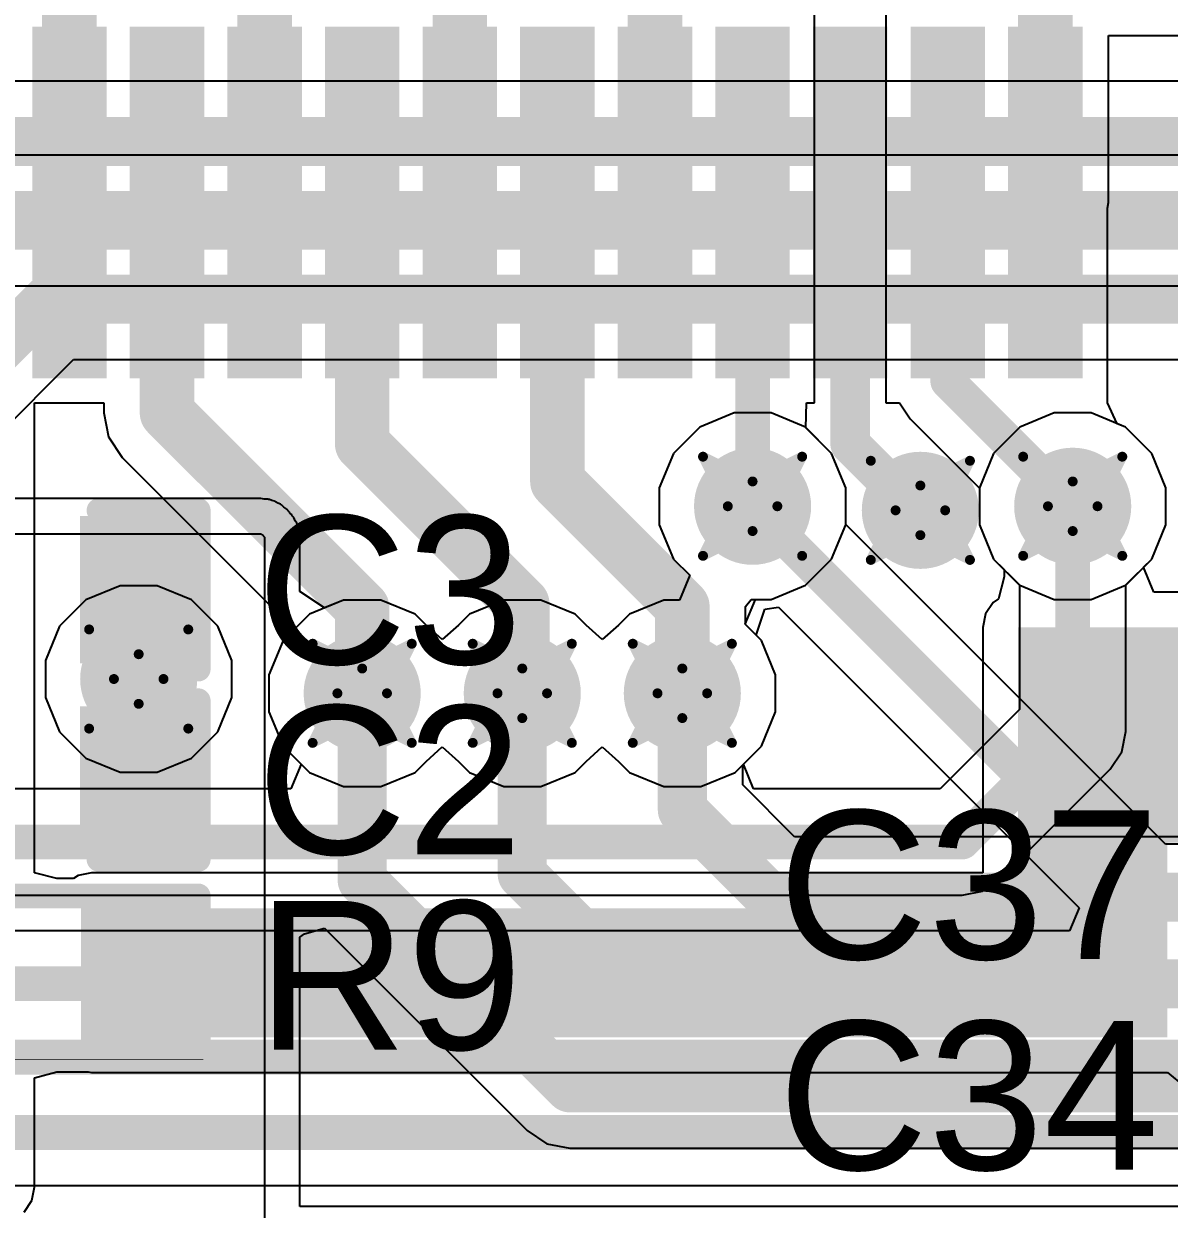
# Model space of a CAD drawing. Header units: inches. Extents: x -3 to 488, y -11 to 93.
# Drawn here: x 75.49 to 81.36, y 8.48 to 14.55 of the extents above; entities that cross this region are included whole.
import ezdxf

# ---------------------------------------------------------------- set-up
doc = ezdxf.new("R2010")
doc.units = ezdxf.units.IN
for name, color, linetype in [('Bottom Layer', 5, 'Continuous'), ('Drill Drawing', 1, 'Continuous'), ('Layer 1', 16, 'Continuous'), ('Layer 2', 76, 'Continuous'), ('Top Layer', 1, 'Continuous'), ('Top Overlay', 2, 'Continuous'), ('Top Paste', 8, 'Continuous'), ('Top Solder', 216, 'Continuous'), ('Via Holes', 16, 'Continuous')]:
    doc.layers.add(name, color=color, linetype=linetype)
doc.styles.add('Arial', font='', dxfattribs={"height": 0.2})
doc.styles.get('Arial').set_extended_font_data('Arial')

msp = doc.modelspace()

# ---------------------------------------------------------------- hatches: boundary and pattern name
at = {"layer": 'Bottom Layer'}
h = msp.add_hatch(color=5, dxfattribs=at)
edge = h.paths.add_edge_path()
edge.add_arc((79.2274, 12.0808), 0.3, 0, 360)
h = msp.add_hatch(color=5, dxfattribs=at)
edge = h.paths.add_edge_path()
edge.add_arc((80.087, 12.0599), 0.3, 0, 360)
h = msp.add_hatch(color=5, dxfattribs=at)
edge = h.paths.add_edge_path()
edge.add_arc((80.8675, 12.0808), 0.3, 0, 360)
h = msp.add_hatch(color=5, dxfattribs=at)
edge = h.paths.add_edge_path()
edge.add_arc((76.0824, 11.1957), 0.3, 0, 360)
h = msp.add_hatch(color=5, dxfattribs=at)
edge = h.paths.add_edge_path()
edge.add_arc((77.2274, 11.1225), 0.3, 0, 360)
h = msp.add_hatch(color=5, dxfattribs=at)
edge = h.paths.add_edge_path()
edge.add_arc((78.0475, 11.1225), 0.3, 0, 360)
h = msp.add_hatch(color=5, dxfattribs=at)
edge = h.paths.add_edge_path()
edge.add_arc((78.8675, 11.1225), 0.3, 0, 360)
at = {"layer": 'Layer 1'}
h = msp.add_hatch(color=16, dxfattribs=at)
edge = h.paths.add_edge_path()
edge.add_arc((79.2274, 12.0808), 0.3, 0, 360)
h = msp.add_hatch(color=16, dxfattribs=at)
edge = h.paths.add_edge_path()
edge.add_arc((80.087, 12.0599), 0.3, 0, 360)
h = msp.add_hatch(color=16, dxfattribs=at)
edge = h.paths.add_edge_path()
edge.add_arc((80.8675, 12.0808), 0.3, 0, 360)
h = msp.add_hatch(color=16, dxfattribs=at)
edge = h.paths.add_edge_path()
edge.add_arc((76.0824, 11.1957), 0.3, 0, 360)
h = msp.add_hatch(color=16, dxfattribs=at)
edge = h.paths.add_edge_path()
edge.add_arc((77.2274, 11.1225), 0.3, 0, 360)
h = msp.add_hatch(color=16, dxfattribs=at)
edge = h.paths.add_edge_path()
edge.add_arc((78.0475, 11.1225), 0.3, 0, 360)
h = msp.add_hatch(color=16, dxfattribs=at)
edge = h.paths.add_edge_path()
edge.add_arc((78.8675, 11.1225), 0.3, 0, 360)
at = {"layer": 'Layer 2'}
h = msp.add_hatch(color=76, dxfattribs=at)
edge = h.paths.add_edge_path()
edge.add_arc((79.2274, 12.0808), 0.3, 0, 360)
h = msp.add_hatch(color=76, dxfattribs=at)
edge = h.paths.add_edge_path()
edge.add_arc((80.087, 12.0599), 0.3, 0, 360)
h = msp.add_hatch(color=76, dxfattribs=at)
edge = h.paths.add_edge_path()
edge.add_arc((80.8675, 12.0808), 0.3, 0, 360)
h = msp.add_hatch(color=76, dxfattribs=at)
edge = h.paths.add_edge_path()
edge.add_arc((76.0824, 11.1957), 0.3, 0, 360)
h = msp.add_hatch(color=76, dxfattribs=at)
edge = h.paths.add_edge_path()
edge.add_arc((77.2274, 11.1225), 0.3, 0, 360)
h = msp.add_hatch(color=76, dxfattribs=at)
edge = h.paths.add_edge_path()
edge.add_arc((78.0475, 11.1225), 0.3, 0, 360)
h = msp.add_hatch(color=76, dxfattribs=at)
edge = h.paths.add_edge_path()
edge.add_arc((78.8675, 11.1225), 0.3, 0, 360)
at = {"layer": 'Top Layer'}
for points in [[(75.5875, 14.4878), (75.8675, 14.4878), (75.8675, 12.7878), (75.5875, 12.7878)], [(76.0874, 14.4878), (76.3674, 14.4878), (76.3674, 12.7878), (76.0874, 12.7878)], [(76.5875, 14.4878), (76.8675, 14.4878), (76.8675, 12.7878), (76.5875, 12.7878)], [(77.0874, 14.4878), (77.3674, 14.4878), (77.3674, 12.7878), (77.0874, 12.7878)], [(77.5875, 14.4878), (77.8675, 14.4878), (77.8675, 12.7878), (77.5875, 12.7878)], [(78.0874, 14.4878), (78.3674, 14.4878), (78.3674, 12.7878), (78.0874, 12.7878)], [(78.5875, 14.4878), (78.8675, 14.4878), (78.8675, 12.7878), (78.5875, 12.7878)], [(79.0874, 14.4878), (79.3674, 14.4878), (79.3674, 12.7878), (79.0874, 12.7878)], [(79.5875, 14.4878), (79.8675, 14.4878), (79.8675, 12.7878), (79.5875, 12.7878)], [(80.0874, 14.4878), (80.3674, 14.4878), (80.3674, 12.7878), (80.0874, 12.7878)], [(80.5875, 14.4878), (80.8675, 14.4878), (80.8675, 12.7878), (80.5875, 12.7878)], [(75.8411, 11.3354), (75.8411, 11.9704), (76.2983, 11.9704), (76.2983, 11.3354)], [(80.5875, 10.3575), (82.3166, 10.3575), (82.3166, 11.4602), (80.5875, 11.4602)], [(80.5875, 9.3605), (81.3529, 9.3605), (81.3529, 11.4602), (80.5875, 11.4602)], [(75.8411, 10.3605), (75.8411, 10.9955), (76.2983, 10.9955), (76.2983, 10.3605)], [(75.8411, 9.3605), (81.3529, 9.3605), (81.3529, 10.0209), (75.8411, 10.0209)], [(75.8411, 9.3605), (75.8411, 9.9955), (76.2983, 9.9955), (76.2983, 9.3605)]]:
    msp.add_hatch(color=1, dxfattribs=at).paths.add_polyline_path(points)
h = msp.add_hatch(color=1, dxfattribs=at)
edge = h.paths.add_edge_path()
edge.add_arc((79.2274, 12.0808), 0.3, 0, 360)
h = msp.add_hatch(color=1, dxfattribs=at)
edge = h.paths.add_edge_path()
edge.add_arc((80.087, 12.0599), 0.3, 0, 360)
h = msp.add_hatch(color=1, dxfattribs=at)
edge = h.paths.add_edge_path()
edge.add_arc((80.8675, 12.0808), 0.3, 0, 360)
h = msp.add_hatch(color=1, dxfattribs=at)
edge = h.paths.add_edge_path()
edge.add_arc((76.0824, 11.1957), 0.3, 0, 360)
h = msp.add_hatch(color=1, dxfattribs=at)
edge = h.paths.add_edge_path()
edge.add_arc((77.2274, 11.1225), 0.3, 0, 360)
h = msp.add_hatch(color=1, dxfattribs=at)
edge = h.paths.add_edge_path()
edge.add_arc((78.0475, 11.1225), 0.3, 0, 360)
h = msp.add_hatch(color=1, dxfattribs=at)
edge = h.paths.add_edge_path()
edge.add_arc((78.8675, 11.1225), 0.3, 0, 360)
at = {"layer": 'Top Paste'}
for points in [[(75.5875, 14.4878), (75.8675, 14.4878), (75.8675, 12.7878), (75.5875, 12.7878)], [(76.0874, 14.4878), (76.3674, 14.4878), (76.3674, 12.7878), (76.0874, 12.7878)], [(76.5875, 14.4878), (76.8675, 14.4878), (76.8675, 12.7878), (76.5875, 12.7878)], [(77.0874, 14.4878), (77.3674, 14.4878), (77.3674, 12.7878), (77.0874, 12.7878)], [(77.5875, 14.4878), (77.8675, 14.4878), (77.8675, 12.7878), (77.5875, 12.7878)], [(78.0874, 14.4878), (78.3674, 14.4878), (78.3674, 12.7878), (78.0874, 12.7878)], [(78.5875, 14.4878), (78.8675, 14.4878), (78.8675, 12.7878), (78.5875, 12.7878)], [(79.0874, 14.4878), (79.3674, 14.4878), (79.3674, 12.7878), (79.0874, 12.7878)], [(79.5875, 14.4878), (79.8675, 14.4878), (79.8675, 12.7878), (79.5875, 12.7878)], [(80.0874, 14.4878), (80.3674, 14.4878), (80.3674, 12.7878), (80.0874, 12.7878)], [(80.5875, 14.4878), (80.8675, 14.4878), (80.8675, 12.7878), (80.5875, 12.7878)], [(75.8411, 11.3354), (75.8411, 11.9704), (76.2983, 11.9704), (76.2983, 11.3354)], [(75.8411, 10.3605), (75.8411, 10.9955), (76.2983, 10.9955), (76.2983, 10.3605)], [(75.8411, 9.3605), (75.8411, 9.9955), (76.2983, 9.9955), (76.2983, 9.3605)]]:
    msp.add_hatch(color=8, dxfattribs=at).paths.add_polyline_path(points)
at = {"layer": 'Top Solder'}
for points in [[(75.5367, 14.5386), (75.9183, 14.5386), (75.9183, 12.737), (75.5367, 12.737)], [(76.0366, 14.5386), (76.4182, 14.5386), (76.4182, 12.737), (76.0366, 12.737)], [(76.5367, 14.5386), (76.9183, 14.5386), (76.9183, 12.737), (76.5367, 12.737)], [(77.0366, 14.5386), (77.4182, 14.5386), (77.4182, 12.737), (77.0366, 12.737)], [(77.5367, 14.5386), (77.9183, 14.5386), (77.9183, 12.737), (77.5367, 12.737)], [(78.0366, 14.5386), (78.4182, 14.5386), (78.4182, 12.737), (78.0366, 12.737)], [(78.5367, 14.5386), (78.9183, 14.5386), (78.9183, 12.737), (78.5367, 12.737)], [(79.0366, 14.5386), (79.4182, 14.5386), (79.4182, 12.737), (79.0366, 12.737)], [(79.5367, 14.5386), (79.9183, 14.5386), (79.9183, 12.737), (79.5367, 12.737)], [(80.0366, 14.5386), (80.4182, 14.5386), (80.4182, 12.737), (80.0366, 12.737)], [(80.5367, 14.5386), (80.9183, 14.5386), (80.9183, 12.737), (80.5367, 12.737)], [(75.7811, 11.2754), (75.7811, 12.0304), (76.3583, 12.0304), (76.3583, 11.2754)], [(75.7811, 10.3005), (75.7811, 11.0555), (76.3583, 11.0555), (76.3583, 10.3005)], [(75.7861, 9.3055), (75.7861, 10.0505), (76.3533, 10.0505), (76.3533, 9.3055)]]:
    msp.add_hatch(color=216, dxfattribs=at).paths.add_polyline_path(points)
at = {"layer": 'Via Holes'}
h = msp.add_hatch(color=7, dxfattribs=at)
edge = h.paths.add_edge_path()
edge.add_arc((79.2274, 12.0808), 0.15, 0, 360)
h = msp.add_hatch(color=7, dxfattribs=at)
edge = h.paths.add_edge_path()
edge.add_arc((80.087, 12.0599), 0.15, 0, 360)
h = msp.add_hatch(color=7, dxfattribs=at)
edge = h.paths.add_edge_path()
edge.add_arc((80.8675, 12.0808), 0.15, 0, 360)
h = msp.add_hatch(color=7, dxfattribs=at)
edge = h.paths.add_edge_path()
edge.add_arc((76.0824, 11.1957), 0.15, 0, 360)
h = msp.add_hatch(color=7, dxfattribs=at)
edge = h.paths.add_edge_path()
edge.add_arc((77.2274, 11.1225), 0.15, 0, 360)
h = msp.add_hatch(color=7, dxfattribs=at)
edge = h.paths.add_edge_path()
edge.add_arc((78.0475, 11.1225), 0.15, 0, 360)
h = msp.add_hatch(color=7, dxfattribs=at)
edge = h.paths.add_edge_path()
edge.add_arc((78.8675, 11.1225), 0.15, 0, 360)

# ---------------------------------------------------------------- linework, layer by layer
at = {"layer": 'Bottom Layer'}
for p, q in [((79.1324, 12.5586), (78.9567, 12.4859)), ((79.3224, 12.5586), (79.1324, 12.5586)), ((79.4981, 12.4859), (79.3224, 12.5586)), ((80.7725, 12.5586), (80.5969, 12.4859)), ((80.9626, 12.5586), (80.7725, 12.5586)), ((81.1382, 12.4859), (80.9626, 12.5586)), ((78.9567, 12.4859), (78.8223, 12.3515)), ((79.6325, 12.3515), (79.4981, 12.4859)), ((80.5969, 12.4859), (80.4625, 12.3515)), ((81.2726, 12.3515), (81.1382, 12.4859)), ((78.8223, 12.3515), (78.7496, 12.1759)), ((79.7052, 12.1759), (79.6325, 12.3515)), ((80.4625, 12.3515), (80.3897, 12.1759)), ((81.3453, 12.1759), (81.2726, 12.3515)), ((78.7496, 12.1759), (78.7496, 11.9858)), ((79.7052, 11.9858), (79.7052, 12.1759)), ((80.3897, 12.1759), (80.3897, 11.9858)), ((81.3453, 11.9858), (81.3453, 12.1759)), ((78.7496, 11.9858), (78.8223, 11.8102)), ((79.6325, 11.8102), (79.7052, 11.9858)), ((80.3897, 11.9858), (80.4625, 11.8102)), ((81.2726, 11.8102), (81.3453, 11.9858)), ((78.8223, 11.8102), (78.9052, 11.7273)), ((79.4981, 11.6758), (79.6325, 11.8102)), ((80.4625, 11.8102), (80.5956, 11.677)), ((81.1395, 11.677), (81.2726, 11.8102)), ((78.9052, 11.7273), (78.8526, 11.6003)), ((79.3224, 11.603), (79.4981, 11.6758)), ((80.5956, 11.677), (80.5956, 11.039)), ((81.1395, 10.9263), (81.1395, 11.677)), ((79.1897, 11.476), (79.2423, 11.603)), ((79.2423, 11.603), (79.3224, 11.603)), ((77.1324, 11.6003), (76.9567, 11.5276)), ((77.3224, 11.6003), (77.1324, 11.6003)), ((77.4981, 11.5276), (77.3224, 11.6003)), ((77.9524, 11.6003), (77.7768, 11.5276)), ((78.1425, 11.6003), (77.9524, 11.6003)), ((78.3181, 11.5276), (78.1425, 11.6003)), ((78.7725, 11.6003), (78.5969, 11.5276)), ((78.8526, 11.6003), (78.7725, 11.6003)), ((76.9567, 11.5276), (76.8223, 11.3932)), ((77.5545, 11.4712), (77.4981, 11.5276)), ((77.7768, 11.5276), (77.7204, 11.4712)), ((78.3745, 11.4712), (78.3181, 11.5276)), ((78.5969, 11.5276), (78.5405, 11.4712)), ((77.6374, 11.3976), (77.5545, 11.4712)), ((77.7204, 11.4712), (77.6374, 11.3976)), ((78.4575, 11.3976), (78.3745, 11.4712)), ((78.5405, 11.4712), (78.4575, 11.3976)), ((79.2726, 11.3932), (79.1897, 11.476)), ((76.8223, 11.3932), (76.7496, 11.2176)), ((79.3453, 11.2176), (79.2726, 11.3932)), ((76.7496, 11.2176), (76.7496, 11.0275)), ((79.3453, 11.0275), (79.3453, 11.2176)), ((76.7496, 11.0275), (76.8223, 10.8519)), ((79.2726, 10.8519), (79.3453, 11.0275)), ((80.5956, 11.039), (80.1891, 10.6324)), ((81.1188, 10.8223), (81.1395, 10.9263)), ((76.8223, 10.8519), (76.9148, 10.7594)), ((79.1802, 10.7594), (79.2726, 10.8519)), ((81.0598, 10.734), (81.1188, 10.8223)), ((76.9148, 10.7594), (76.8622, 10.6324)), ((79.2328, 10.6324), (79.1802, 10.7594)), ((80.494, 10.1682), (81.0598, 10.734)), ((76.8622, 10.6324), (73.9661, 10.6324)), ((80.1891, 10.6324), (79.2328, 10.6324)), ((80.4058, 10.1093), (80.494, 10.1682)), ((72.793, 10.0886), (80.3017, 10.0886)), ((80.3017, 10.0886), (80.4058, 10.1093))]:
    msp.add_line(p, q, dxfattribs=at)
at = {"layer": 'Bottom Layer', "const_width": 0.1778}
for points in [[(80.8675, 10.9263), (80.8675, 12.0808)], [(80.3017, 10.3605), (80.8675, 10.9263)], [(72.3892, 10.3605), (80.3017, 10.3605)]]:
    msp.add_lwpolyline(points, dxfattribs=at)
at = {"layer": 'Bottom Layer', "const_width": 0.0889}
for points in [[(80.8231, 12.0808, 1), (80.912, 12.0808, 1)], [(80.8231, 10.9263, 1), (80.912, 10.9263, 1)], [(80.8231, 10.9263, 1), (80.912, 10.9263, 1)], [(80.2573, 10.3605, 1), (80.3462, 10.3605, 1)], [(80.2573, 10.3605, 1), (80.3462, 10.3605, 1)]]:
    msp.add_lwpolyline(points, format="xyb", close=True, dxfattribs=at)
at = {"layer": 'Drill Drawing', "const_width": 0.0508}
for points in [[(78.9734, 12.3348), (79.2274, 12.2078)], [(78.9734, 12.3348), (79.1004, 12.0808)], [(79.2274, 12.2078), (79.4814, 12.3348)], [(79.3544, 12.0808), (79.4814, 12.3348)], [(79.833, 12.3139), (80.087, 12.1869)], [(79.833, 12.3139), (79.96, 12.0599)], [(80.087, 12.1869), (80.341, 12.3139)], [(80.214, 12.0599), (80.341, 12.3139)], [(80.6135, 12.3348), (80.8675, 12.2078)], [(80.6135, 12.3348), (80.7405, 12.0808)], [(80.8675, 12.2078), (81.1215, 12.3348)], [(80.9945, 12.0808), (81.1215, 12.3348)], [(78.9734, 11.8268), (79.1004, 12.0808)], [(79.3544, 12.0808), (79.4814, 11.8268)], [(80.6135, 11.8268), (80.7405, 12.0808)], [(80.9945, 12.0808), (81.1215, 11.8268)], [(79.833, 11.8059), (79.96, 12.0599)], [(80.214, 12.0599), (80.341, 11.8059)], [(78.9734, 11.8268), (79.2274, 11.9538)], [(79.2274, 11.9538), (79.4814, 11.8268)], [(80.6135, 11.8268), (80.8675, 11.9538)], [(80.8675, 11.9538), (81.1215, 11.8268)], [(79.833, 11.8059), (80.087, 11.9329)], [(80.087, 11.9329), (80.341, 11.8059)], [(75.8284, 11.4497), (76.0824, 11.3227)], [(75.8284, 11.4497), (75.9554, 11.1957)], [(76.0824, 11.3227), (76.3364, 11.4497)], [(76.2094, 11.1957), (76.3364, 11.4497)], [(76.9734, 11.3765), (77.2274, 11.2495)], [(76.9734, 11.3765), (77.1004, 11.1225)], [(77.2274, 11.2495), (77.4814, 11.3765)], [(77.3544, 11.1225), (77.4814, 11.3765)], [(77.7935, 11.3765), (78.0475, 11.2495)], [(77.7935, 11.3765), (77.9205, 11.1225)], [(78.0475, 11.2495), (78.3015, 11.3765)], [(78.1745, 11.1225), (78.3015, 11.3765)], [(78.6135, 11.3765), (78.8675, 11.2495)], [(78.6135, 11.3765), (78.7405, 11.1225)], [(78.8675, 11.2495), (79.1215, 11.3765)], [(78.9945, 11.1225), (79.1215, 11.3765)], [(75.8284, 10.9417), (75.9554, 11.1957)], [(76.2094, 11.1957), (76.3364, 10.9417)], [(76.9734, 10.8685), (77.1004, 11.1225)], [(77.3544, 11.1225), (77.4814, 10.8685)], [(77.7935, 10.8685), (77.9205, 11.1225)], [(78.1745, 11.1225), (78.3015, 10.8685)], [(78.6135, 10.8685), (78.7405, 11.1225)], [(78.9945, 11.1225), (79.1215, 10.8685)], [(75.8284, 10.9417), (76.0824, 11.0687)], [(76.0824, 11.0687), (76.3364, 10.9417)], [(76.9734, 10.8685), (77.2274, 10.9955)], [(77.2274, 10.9955), (77.4814, 10.8685)], [(77.7935, 10.8685), (78.0475, 10.9955)], [(78.0475, 10.9955), (78.3015, 10.8685)], [(78.6135, 10.8685), (78.8675, 10.9955)], [(78.8675, 10.9955), (79.1215, 10.8685)]]:
    msp.add_lwpolyline(points, dxfattribs=at)
at = {"layer": 'Drill Drawing', "const_width": 0.0254}
for points in [[(78.9607, 12.3348, 1), (78.9861, 12.3348, 1)], [(78.9607, 12.3348, 1), (78.9861, 12.3348, 1)], [(79.4687, 12.3348, 1), (79.4941, 12.3348, 1)], [(79.4687, 12.3348, 1), (79.4941, 12.3348, 1)], [(79.8203, 12.3139, 1), (79.8457, 12.3139, 1)], [(79.8203, 12.3139, 1), (79.8457, 12.3139, 1)], [(80.3283, 12.3139, 1), (80.3537, 12.3139, 1)], [(80.3283, 12.3139, 1), (80.3537, 12.3139, 1)], [(80.6008, 12.3348, 1), (80.6262, 12.3348, 1)], [(80.6008, 12.3348, 1), (80.6262, 12.3348, 1)], [(81.1088, 12.3348, 1), (81.1342, 12.3348, 1)], [(81.1088, 12.3348, 1), (81.1342, 12.3348, 1)], [(79.2147, 12.2078, 1), (79.2401, 12.2078, 1)], [(79.2147, 12.2078, 1), (79.2401, 12.2078, 1)], [(80.0743, 12.1869, 1), (80.0997, 12.1869, 1)], [(80.0743, 12.1869, 1), (80.0997, 12.1869, 1)], [(80.8548, 12.2078, 1), (80.8802, 12.2078, 1)], [(80.8548, 12.2078, 1), (80.8802, 12.2078, 1)], [(79.0877, 12.0808, 1), (79.1131, 12.0808, 1)], [(79.0877, 12.0808, 1), (79.1131, 12.0808, 1)], [(79.3417, 12.0808, 1), (79.3671, 12.0808, 1)], [(79.3417, 12.0808, 1), (79.3671, 12.0808, 1)], [(80.7278, 12.0808, 1), (80.7532, 12.0808, 1)], [(80.7278, 12.0808, 1), (80.7532, 12.0808, 1)], [(80.9818, 12.0808, 1), (81.0072, 12.0808, 1)], [(80.9818, 12.0808, 1), (81.0072, 12.0808, 1)], [(79.9473, 12.0599, 1), (79.9727, 12.0599, 1)], [(79.9473, 12.0599, 1), (79.9727, 12.0599, 1)], [(80.2013, 12.0599, 1), (80.2267, 12.0599, 1)], [(80.2013, 12.0599, 1), (80.2267, 12.0599, 1)], [(79.2147, 11.9538, 1), (79.2401, 11.9538, 1)], [(79.2147, 11.9538, 1), (79.2401, 11.9538, 1)], [(80.8548, 11.9538, 1), (80.8802, 11.9538, 1)], [(80.8548, 11.9538, 1), (80.8802, 11.9538, 1)], [(80.0743, 11.9329, 1), (80.0997, 11.9329, 1)], [(80.0743, 11.9329, 1), (80.0997, 11.9329, 1)], [(78.9607, 11.8268, 1), (78.9861, 11.8268, 1)], [(78.9607, 11.8268, 1), (78.9861, 11.8268, 1)], [(79.4687, 11.8268, 1), (79.4941, 11.8268, 1)], [(79.4687, 11.8268, 1), (79.4941, 11.8268, 1)], [(80.6008, 11.8268, 1), (80.6262, 11.8268, 1)], [(80.6008, 11.8268, 1), (80.6262, 11.8268, 1)], [(81.1088, 11.8268, 1), (81.1342, 11.8268, 1)], [(81.1088, 11.8268, 1), (81.1342, 11.8268, 1)], [(79.8203, 11.8059, 1), (79.8457, 11.8059, 1)], [(79.8203, 11.8059, 1), (79.8457, 11.8059, 1)], [(80.3283, 11.8059, 1), (80.3537, 11.8059, 1)], [(80.3283, 11.8059, 1), (80.3537, 11.8059, 1)], [(75.8157, 11.4497, 1), (75.8411, 11.4497, 1)], [(75.8157, 11.4497, 1), (75.8411, 11.4497, 1)], [(76.3237, 11.4497, 1), (76.3491, 11.4497, 1)], [(76.3237, 11.4497, 1), (76.3491, 11.4497, 1)], [(76.9607, 11.3765, 1), (76.9861, 11.3765, 1)], [(76.9607, 11.3765, 1), (76.9861, 11.3765, 1)], [(77.4687, 11.3765, 1), (77.4941, 11.3765, 1)], [(77.4687, 11.3765, 1), (77.4941, 11.3765, 1)], [(77.7808, 11.3765, 1), (77.8062, 11.3765, 1)], [(77.7808, 11.3765, 1), (77.8062, 11.3765, 1)], [(78.2888, 11.3765, 1), (78.3142, 11.3765, 1)], [(78.2888, 11.3765, 1), (78.3142, 11.3765, 1)], [(78.6008, 11.3765, 1), (78.6262, 11.3765, 1)], [(78.6008, 11.3765, 1), (78.6262, 11.3765, 1)], [(79.1088, 11.3765, 1), (79.1342, 11.3765, 1)], [(79.1088, 11.3765, 1), (79.1342, 11.3765, 1)], [(76.0697, 11.3227, 1), (76.0951, 11.3227, 1)], [(76.0697, 11.3227, 1), (76.0951, 11.3227, 1)], [(77.2147, 11.2495, 1), (77.2401, 11.2495, 1)], [(77.2147, 11.2495, 1), (77.2401, 11.2495, 1)], [(78.0348, 11.2495, 1), (78.0602, 11.2495, 1)], [(78.0348, 11.2495, 1), (78.0602, 11.2495, 1)], [(78.8548, 11.2495, 1), (78.8802, 11.2495, 1)], [(78.8548, 11.2495, 1), (78.8802, 11.2495, 1)], [(75.9427, 11.1957, 1), (75.9681, 11.1957, 1)], [(75.9427, 11.1957, 1), (75.9681, 11.1957, 1)], [(76.1967, 11.1957, 1), (76.2221, 11.1957, 1)], [(76.1967, 11.1957, 1), (76.2221, 11.1957, 1)], [(77.0877, 11.1225, 1), (77.1131, 11.1225, 1)], [(77.0877, 11.1225, 1), (77.1131, 11.1225, 1)], [(77.3417, 11.1225, 1), (77.3671, 11.1225, 1)], [(77.3417, 11.1225, 1), (77.3671, 11.1225, 1)], [(77.9078, 11.1225, 1), (77.9332, 11.1225, 1)], [(77.9078, 11.1225, 1), (77.9332, 11.1225, 1)], [(78.1618, 11.1225, 1), (78.1872, 11.1225, 1)], [(78.1618, 11.1225, 1), (78.1872, 11.1225, 1)], [(78.7278, 11.1225, 1), (78.7532, 11.1225, 1)], [(78.7278, 11.1225, 1), (78.7532, 11.1225, 1)], [(78.9818, 11.1225, 1), (79.0072, 11.1225, 1)], [(78.9818, 11.1225, 1), (79.0072, 11.1225, 1)], [(76.0697, 11.0687, 1), (76.0951, 11.0687, 1)], [(76.0697, 11.0687, 1), (76.0951, 11.0687, 1)], [(77.2147, 10.9955, 1), (77.2401, 10.9955, 1)], [(77.2147, 10.9955, 1), (77.2401, 10.9955, 1)], [(78.0348, 10.9955, 1), (78.0602, 10.9955, 1)], [(78.0348, 10.9955, 1), (78.0602, 10.9955, 1)], [(78.8548, 10.9955, 1), (78.8802, 10.9955, 1)], [(78.8548, 10.9955, 1), (78.8802, 10.9955, 1)], [(75.8157, 10.9417, 1), (75.8411, 10.9417, 1)], [(75.8157, 10.9417, 1), (75.8411, 10.9417, 1)], [(76.3237, 10.9417, 1), (76.3491, 10.9417, 1)], [(76.3237, 10.9417, 1), (76.3491, 10.9417, 1)], [(76.9607, 10.8685, 1), (76.9861, 10.8685, 1)], [(76.9607, 10.8685, 1), (76.9861, 10.8685, 1)], [(77.4687, 10.8685, 1), (77.4941, 10.8685, 1)], [(77.4687, 10.8685, 1), (77.4941, 10.8685, 1)], [(77.7808, 10.8685, 1), (77.8062, 10.8685, 1)], [(77.7808, 10.8685, 1), (77.8062, 10.8685, 1)], [(78.2888, 10.8685, 1), (78.3142, 10.8685, 1)], [(78.2888, 10.8685, 1), (78.3142, 10.8685, 1)], [(78.6008, 10.8685, 1), (78.6262, 10.8685, 1)], [(78.6008, 10.8685, 1), (78.6262, 10.8685, 1)], [(79.1088, 10.8685, 1), (79.1342, 10.8685, 1)], [(79.1088, 10.8685, 1), (79.1342, 10.8685, 1)]]:
    msp.add_lwpolyline(points, format="xyb", close=True, dxfattribs=at)
at = {"layer": 'Layer 1'}
for p, q in [((93.9983, 13.8803), (75.1759, 13.8803)), ((74.072, 11.156), (75.748, 12.8321)), ((75.748, 12.8321), (84.5125, 12.8321)), ((79.1324, 12.5586), (78.9567, 12.4859)), ((79.3224, 12.5586), (79.1324, 12.5586)), ((79.4981, 12.4859), (79.3224, 12.5586)), ((80.7725, 12.5586), (80.5969, 12.4859)), ((80.9626, 12.5586), (80.7725, 12.5586)), ((81.1382, 12.4859), (80.9626, 12.5586)), ((78.9567, 12.4859), (78.8223, 12.3515)), ((79.6325, 12.3515), (79.4981, 12.4859)), ((80.5969, 12.4859), (80.4625, 12.3515)), ((81.2726, 12.3515), (81.1382, 12.4859)), ((78.8223, 12.3515), (78.7496, 12.1759)), ((79.7052, 12.1759), (79.6325, 12.3515)), ((80.4625, 12.3515), (80.3897, 12.1759)), ((81.3453, 12.1759), (81.2726, 12.3515)), ((78.7496, 12.1759), (78.7496, 11.9858)), ((79.7052, 11.9876), (79.7052, 12.1759)), ((80.3897, 12.1759), (80.3897, 11.9858)), ((81.3453, 11.9858), (81.3453, 12.1759)), ((78.7496, 11.9858), (78.8223, 11.8102)), ((81.3427, 10.3501), (79.7052, 11.9876)), ((80.3897, 11.9858), (80.4625, 11.8102)), ((81.2726, 11.8102), (81.3453, 11.9858)), ((78.8223, 11.8102), (78.9052, 11.7273)), ((80.4625, 11.8102), (80.5969, 11.6758)), ((81.1382, 11.6758), (81.2726, 11.8102)), ((78.9052, 11.7273), (78.8526, 11.6003)), ((80.5969, 11.6758), (80.7725, 11.603)), ((80.9626, 11.603), (81.1382, 11.6758)), ((80.7725, 11.603), (80.9626, 11.603)), ((77.1324, 11.6003), (76.9567, 11.5276)), ((77.3224, 11.6003), (77.1324, 11.6003)), ((77.4981, 11.5276), (77.3224, 11.6003)), ((77.9524, 11.6003), (77.7768, 11.5276)), ((78.1425, 11.6003), (77.9524, 11.6003)), ((78.3181, 11.5276), (78.1425, 11.6003)), ((78.7725, 11.6003), (78.5969, 11.5276)), ((78.8526, 11.6003), (78.7725, 11.6003)), ((79.2459, 11.4199), (79.2909, 11.5544)), ((79.2909, 11.5544), (79.3597, 11.564)), ((79.3597, 11.564), (80.9, 10.0236)), ((76.9567, 11.5276), (76.8223, 11.3932)), ((77.5545, 11.4712), (77.4981, 11.5276)), ((77.7768, 11.5276), (77.7204, 11.4712)), ((78.3745, 11.4712), (78.3181, 11.5276)), ((78.5969, 11.5276), (78.5405, 11.4712)), ((77.6374, 11.3976), (77.5545, 11.4712)), ((77.7204, 11.4712), (77.6374, 11.3976)), ((78.4575, 11.3976), (78.3745, 11.4712)), ((78.5405, 11.4712), (78.4575, 11.3976)), ((79.2726, 11.3932), (79.2459, 11.4199)), ((76.8223, 11.3932), (76.7496, 11.2176)), ((79.3453, 11.2176), (79.2726, 11.3932)), ((76.7496, 11.2176), (76.7496, 11.0275)), ((79.3453, 11.0275), (79.3453, 11.2176)), ((76.7496, 11.0275), (76.8223, 10.8519)), ((79.2726, 10.8519), (79.3453, 11.0275)), ((76.8223, 10.8519), (76.9567, 10.7175)), ((77.5545, 10.7739), (77.6374, 10.8474)), ((77.6374, 10.8474), (77.7204, 10.7739)), ((78.3745, 10.7739), (78.4575, 10.8474)), ((78.4575, 10.8474), (78.5405, 10.7739)), ((79.1382, 10.7175), (79.2726, 10.8519)), ((77.4981, 10.7175), (77.5545, 10.7739)), ((77.7204, 10.7739), (77.7768, 10.7175)), ((78.3181, 10.7175), (78.3745, 10.7739)), ((78.5405, 10.7739), (78.5969, 10.7175)), ((76.9567, 10.7175), (77.1324, 10.6447)), ((77.3224, 10.6447), (77.4981, 10.7175)), ((77.7768, 10.7175), (77.9524, 10.6447)), ((78.1425, 10.6447), (78.3181, 10.7175)), ((78.5969, 10.7175), (78.7725, 10.6447)), ((78.9626, 10.6447), (79.1382, 10.7175)), ((77.1324, 10.6447), (77.3224, 10.6447)), ((77.9524, 10.6447), (78.1425, 10.6447)), ((78.7725, 10.6447), (78.9626, 10.6447)), ((87.0442, 10.3501), (81.3427, 10.3501)), ((80.9, 10.0236), (80.8514, 9.9063)), ((80.8514, 9.9063), (72.7903, 9.9063)), ((71.2088, 8.6005), (86.5888, 8.6005))]:
    msp.add_line(p, q, dxfattribs=at)
for points, const_width in [([(75.1758, 13.5708), (94.1264, 13.5708)], 0.2515), ([(73.5942, 11.1159), (75.6199, 13.1416)], 0.2515), ([(75.6199, 13.1416), (89.8158, 13.1416)], 0.2515), ([(79.2274, 12.0808), (81.23, 10.0782)], 0.1778), ([(81.23, 10.0782), (87.1568, 10.0782)], 0.1778), ([(71.4525, 9.6344), (97.4064, 9.6344)], 0.1778), ([(71.3257, 9.2583), (97.8318, 9.2583)], 0.1778), ([(71.2088, 8.8724), (97.9487, 8.8724)], 0.1778)]:
    msp.add_lwpolyline(points, dxfattribs=dict(at, const_width=const_width))
for points, const_width in [([(75.557, 13.1416, 1), (75.6827, 13.1416, 1)], 0.1257), ([(75.557, 13.1416, 1), (75.6827, 13.1416, 1)], 0.1257), ([(79.183, 12.0808, 1), (79.2719, 12.0808, 1)], 0.0889), ([(81.1856, 10.0782, 1), (81.2745, 10.0782, 1)], 0.0889), ([(81.1856, 10.0782, 1), (81.2745, 10.0782, 1)], 0.0889)]:
    msp.add_lwpolyline(points, format="xyb", close=True, dxfattribs=dict(at, const_width=const_width))
at = {"layer": 'Layer 2'}
for p, q in [((81.6512, 14.259), (72.0846, 14.259)), ((74.8883, 13.2108), (90.9798, 13.2108)), ((79.1324, 12.5586), (78.9567, 12.4859)), ((79.3224, 12.5586), (79.1324, 12.5586)), ((79.4981, 12.4859), (79.3224, 12.5586)), ((80.7725, 12.5586), (80.5969, 12.4859)), ((80.9626, 12.5586), (80.7725, 12.5586)), ((81.1382, 12.4859), (80.9626, 12.5586)), ((78.9567, 12.4859), (78.8223, 12.3515)), ((79.6325, 12.3515), (79.4981, 12.4859)), ((80.5969, 12.4859), (80.4625, 12.3515)), ((81.2726, 12.3515), (81.1382, 12.4859)), ((78.8223, 12.3515), (78.7496, 12.1759)), ((79.7052, 12.1759), (79.6325, 12.3515)), ((80.4625, 12.3515), (80.3897, 12.1759)), ((81.3453, 12.1759), (81.2726, 12.3515)), ((78.7496, 12.1759), (78.7496, 11.9858)), ((79.7052, 11.9858), (79.7052, 12.1759)), ((80.3897, 12.1759), (80.3897, 11.9858)), ((81.3453, 11.9858), (81.3453, 12.1759)), ((76.7083, 12.1213), (73.2053, 12.1213)), ((76.7259, 12.1178), (76.7083, 12.1213)), ((76.7437, 12.1178), (76.7259, 12.1178)), ((76.7478, 12.1161), (76.7437, 12.1178)), ((76.7523, 12.1159), (76.7478, 12.1161)), ((76.7645, 12.1101), (76.7523, 12.1159)), ((76.7523, 12.1159), (76.7523, 12.1159)), ((76.7777, 12.1075), (76.7645, 12.1101)), ((76.7799, 12.106), (76.7777, 12.1075)), ((76.7816, 12.1053), (76.7799, 12.106)), ((76.7817, 12.1052), (76.7816, 12.1053)), ((76.7819, 12.1052), (76.7817, 12.1052)), ((76.7817, 12.1052), (76.7817, 12.1052)), ((76.7819, 12.1051), (76.7819, 12.1052)), ((76.7819, 12.1052), (76.7819, 12.1052)), ((76.7839, 12.1038), (76.7819, 12.1051)), ((76.7944, 12.0968), (76.7839, 12.1038)), ((76.8091, 12.0907), (76.7944, 12.0968)), ((76.8111, 12.0894), (76.8091, 12.0907)), ((76.8111, 12.0893), (76.8111, 12.0894)), ((76.8111, 12.0894), (76.8111, 12.0894)), ((76.8113, 12.0892), (76.8111, 12.0893)), ((76.8136, 12.0869), (76.8113, 12.0892)), ((76.8162, 12.0857), (76.8136, 12.0869)), ((76.8194, 12.0822), (76.8162, 12.0857)), ((76.8257, 12.0759), (76.8194, 12.0822)), ((76.8405, 12.066), (76.8257, 12.0759)), ((76.8406, 12.0659), (76.8405, 12.066)), ((76.8405, 12.066), (76.8405, 12.066)), ((76.8457, 12.0608), (76.8406, 12.0659)), ((76.8479, 12.0575), (76.8457, 12.0608)), ((76.8529, 12.0526), (76.8479, 12.0575)), ((76.8535, 12.0516), (76.8529, 12.0526)), ((76.8544, 12.051), (76.8535, 12.0516)), ((76.8588, 12.0443), (76.8544, 12.051)), ((76.8631, 12.0409), (76.8588, 12.0443)), ((76.8664, 12.0352), (76.8631, 12.0409)), ((76.8683, 12.0333), (76.8664, 12.0352)), ((76.8704, 12.0301), (76.8683, 12.0333)), ((76.8754, 12.0251), (76.8704, 12.0301)), ((76.8769, 12.0229), (76.8754, 12.0251)), ((76.8837, 12.0064), (76.8769, 12.0229)), ((76.8922, 11.9937), (76.8837, 12.0064)), ((76.8936, 11.9915), (76.8922, 11.9937)), ((76.8922, 11.9937), (76.8922, 11.9937)), ((76.8949, 11.9852), (76.8936, 11.9915)), ((76.8981, 11.9795), (76.8949, 11.9852)), ((76.8996, 11.9681), (76.8981, 11.9795)), ((76.9039, 11.9576), (76.8996, 11.9681)), ((78.7496, 11.9858), (78.8223, 11.8102)), ((79.6325, 11.8102), (79.7052, 11.9858)), ((80.3897, 11.9858), (80.4625, 11.8102)), ((81.2726, 11.8102), (81.3453, 11.9858)), ((73.1682, 11.94), (76.7083, 11.94)), ((76.7083, 11.94), (76.7083, 11.94)), ((76.7083, 11.94), (76.7105, 11.9385)), ((76.7105, 11.9385), (76.7105, 11.9385)), ((76.7105, 11.9385), (76.7105, 11.9385)), ((76.7105, 11.9385), (76.7124, 11.9378)), ((76.7124, 11.9378), (76.7176, 11.9326)), ((76.7176, 11.9326), (76.7197, 11.9294)), ((76.7197, 11.9294), (76.7247, 11.9244)), ((76.7247, 11.9244), (76.7247, 11.9244)), ((76.7247, 11.9244), (76.7262, 11.9222)), ((76.7262, 11.9222), (76.7262, 11.9222)), ((76.7262, 11.9222), (76.7262, 11.9043)), ((76.904, 11.9397), (76.9039, 11.9576)), ((76.9074, 11.9222), (76.904, 11.9397)), ((76.9074, 11.9043), (76.9074, 11.9222)), ((76.7262, 11.9043), (76.7262, 11.9043)), ((76.7262, 11.9043), (76.7262, 11.6442)), ((76.9075, 11.9043), (76.9074, 11.9043)), ((76.9074, 11.9043), (76.9074, 11.9043)), ((76.9075, 11.6442), (76.9075, 11.9043)), ((78.8223, 11.8102), (78.9052, 11.7273)), ((79.4981, 11.6758), (79.6325, 11.8102)), ((80.4625, 11.8102), (80.5969, 11.6758)), ((81.1382, 11.6758), (81.2726, 11.8102)), ((78.9052, 11.7273), (78.8526, 11.6003)), ((75.9873, 11.6735), (75.8117, 11.6008)), ((76.1774, 11.6735), (75.9873, 11.6735)), ((76.353, 11.6008), (76.1774, 11.6735)), ((79.3224, 11.603), (79.4981, 11.6758)), ((80.5969, 11.6758), (80.7725, 11.603)), ((80.9626, 11.603), (81.1382, 11.6758)), ((76.7262, 11.6442), (76.7262, 9.8723)), ((77.0345, 11.5598), (76.9075, 11.6442)), ((79.1897, 11.476), (79.2423, 11.603)), ((79.2423, 11.603), (79.3224, 11.603)), ((80.7725, 11.603), (80.9626, 11.603)), ((75.8117, 11.6008), (75.6773, 11.4664)), ((76.4874, 11.4664), (76.353, 11.6008)), ((77.1324, 11.6003), (77.0345, 11.5598)), ((77.3224, 11.6003), (77.1324, 11.6003)), ((77.4981, 11.5276), (77.3224, 11.6003)), ((77.9524, 11.6003), (77.7768, 11.5276)), ((78.1425, 11.6003), (77.9524, 11.6003)), ((78.3181, 11.5276), (78.1425, 11.6003)), ((78.7725, 11.6003), (78.5969, 11.5276)), ((78.8526, 11.6003), (78.7725, 11.6003)), ((77.5545, 11.4712), (77.4981, 11.5276)), ((77.7768, 11.5276), (77.7204, 11.4712)), ((78.3745, 11.4712), (78.3181, 11.5276)), ((78.5969, 11.5276), (78.5405, 11.4712)), ((75.6773, 11.4664), (75.6046, 11.2908)), ((76.5602, 11.2908), (76.4874, 11.4664)), ((77.6374, 11.3976), (77.5545, 11.4712)), ((77.7204, 11.4712), (77.6374, 11.3976)), ((78.4575, 11.3976), (78.3745, 11.4712)), ((78.5405, 11.4712), (78.4575, 11.3976)), ((79.2726, 11.3932), (79.1897, 11.476)), ((79.3453, 11.2176), (79.2726, 11.3932)), ((75.6046, 11.2908), (75.6046, 11.1007)), ((76.5602, 11.1007), (76.5602, 11.2908)), ((79.3453, 11.0275), (79.3453, 11.2176)), ((75.6046, 11.1007), (75.6773, 10.9251)), ((76.4874, 10.9251), (76.5602, 11.1007)), ((79.2726, 10.8519), (79.3453, 11.0275)), ((75.6773, 10.9251), (75.8117, 10.7907)), ((76.353, 10.7907), (76.4874, 10.9251)), ((79.177, 10.7563), (79.2726, 10.8519)), ((75.8117, 10.7907), (75.9873, 10.7179)), ((76.1774, 10.7179), (76.353, 10.7907)), ((79.177, 10.6528), (79.177, 10.7563)), ((75.9873, 10.7179), (76.1774, 10.7179)), ((79.4421, 10.3877), (79.177, 10.6528)), ((87.9875, 10.3877), (79.4421, 10.3877)), ((76.9326, 9.8906), (77.0345, 9.92)), ((77.0345, 9.92), (78.0723, 8.8821)), ((76.7262, 9.8723), (76.7262, 8.3119)), ((76.9075, 9.8723), (76.9326, 9.8906)), ((76.9075, 8.4932), (76.9075, 9.8723)), ((78.0723, 8.8821), (78.1727, 8.8151)), ((78.1727, 8.8151), (78.2911, 8.7915)), ((78.2911, 8.7915), (78.2911, 8.7915)), ((78.2911, 8.7915), (93.0769, 8.7915)), ((86.3336, 8.4932), (76.9075, 8.4932))]:
    msp.add_line(p, q, dxfattribs=at)
at = {"layer": 'Layer 2', "const_width": 0.2515}
for points in [[(74.2274, 13.9495), (85.3965, 13.9495)], [(75.3667, 13.5203), (90.9799, 13.5203)], [(77.2274, 10.1647), (77.2274, 11.1225)], [(78.0475, 10.1949), (78.0475, 11.1225)], [(78.8675, 10.5246), (78.8675, 11.1225)], [(78.8675, 10.5246), (79.3139, 10.0782)], [(77.2274, 10.1647), (78.2911, 9.101)], [(78.0475, 10.1949), (78.608, 9.6344)], [(79.3139, 10.0782), (88.6479, 10.0782)], [(78.608, 9.6344), (88.8111, 9.6344)], [(78.2911, 9.101), (93.0769, 9.101)]]:
    msp.add_lwpolyline(points, dxfattribs=at)
at = {"layer": 'Layer 2', "const_width": 0.1257}
for points in [[(77.1645, 11.1225, 1), (77.2903, 11.1225, 1)], [(77.9846, 11.1225, 1), (78.1103, 11.1225, 1)], [(78.8047, 11.1225, 1), (78.9304, 11.1225, 1)], [(78.8047, 10.5246, 1), (78.9304, 10.5246, 1)], [(78.8047, 10.5246, 1), (78.9304, 10.5246, 1)], [(77.1645, 10.1647, 1), (77.2903, 10.1647, 1)], [(77.1645, 10.1647, 1), (77.2903, 10.1647, 1)], [(77.9846, 10.1949, 1), (78.1103, 10.1949, 1)], [(77.9846, 10.1949, 1), (78.1103, 10.1949, 1)], [(79.251, 10.0782, 1), (79.3768, 10.0782, 1)], [(79.251, 10.0782, 1), (79.3768, 10.0782, 1)], [(78.5452, 9.6344, 1), (78.6709, 9.6344, 1)], [(78.5452, 9.6344, 1), (78.6709, 9.6344, 1)], [(78.2283, 9.101, 1), (78.354, 9.101, 1)], [(78.2283, 9.101, 1), (78.354, 9.101, 1)]]:
    msp.add_lwpolyline(points, format="xyb", close=True, dxfattribs=at)
at = {"layer": 'Top Layer'}
for p, q in [((79.5452, 12.61), (79.5452, 14.6656)), ((79.9096, 14.6656), (79.9096, 12.61)), ((81.0512, 13.6378), (81.0512, 14.4923)), ((81.0512, 14.4923), (81.535, 14.4923)), ((81.0453, 13.608), (81.0512, 13.6378)), ((81.0453, 12.61), (81.0453, 13.608)), ((75.5487, 10.2033), (75.5487, 12.61)), ((75.5487, 12.61), (75.9037, 12.61)), ((75.9037, 12.61), (75.9037, 12.5597)), ((79.501, 12.483), (79.5033, 12.61)), ((79.5033, 12.61), (79.5452, 12.61)), ((79.9096, 12.61), (79.9808, 12.61)), ((79.9808, 12.61), (80.0351, 12.5287)), ((81.0953, 12.5037), (81.0453, 12.61)), ((75.9037, 12.5597), (75.9283, 12.4359)), ((80.0351, 12.5287), (80.3897, 12.1741)), ((79.6325, 12.3515), (79.501, 12.483)), ((81.1382, 12.4859), (81.0953, 12.5037)), ((81.2726, 12.3515), (81.1382, 12.4859)), ((75.9283, 12.4359), (75.9985, 12.3308)), ((75.9985, 12.3308), (76.8793, 11.4501)), ((79.7052, 12.1759), (79.6325, 12.3515)), ((81.3453, 12.1759), (81.2726, 12.3515)), ((79.7052, 11.9858), (79.7052, 12.1759)), ((80.3897, 12.1741), (80.3897, 11.9858)), ((81.3453, 11.9858), (81.3453, 12.1759)), ((79.6325, 11.8102), (79.7052, 11.9858)), ((80.3897, 11.9858), (80.4625, 11.8102)), ((81.2726, 11.8102), (81.3453, 11.9858)), ((79.4981, 11.6758), (79.6325, 11.8102)), ((80.4625, 11.8102), (80.5159, 11.7567)), ((81.2309, 11.7685), (81.2726, 11.8102)), ((80.5159, 11.7567), (80.5165, 11.7199)), ((81.2835, 11.6415), (81.2309, 11.7685)), ((79.3224, 11.603), (79.4981, 11.6758)), ((80.5165, 11.7199), (80.4865, 11.6066)), ((79.1913, 11.5674), (79.2205, 11.603)), ((79.2205, 11.603), (79.3224, 11.603)), ((80.4865, 11.6066), (80.4593, 11.5884)), ((81.5003, 11.6415), (81.2835, 11.6415)), ((79.1913, 11.4745), (79.1913, 11.5674)), ((80.4593, 11.5884), (80.42, 11.5296)), ((80.42, 11.5296), (80.4062, 11.4602)), ((76.8793, 11.4501), (76.8223, 11.3932)), ((79.2726, 11.3932), (79.1913, 11.4745)), ((80.4062, 11.4602), (80.4062, 10.2022)), ((76.8223, 11.3932), (76.7496, 11.2176)), ((79.3453, 11.2176), (79.2726, 11.3932)), ((76.7496, 11.2176), (76.7496, 11.0275)), ((79.3453, 11.0275), (79.3453, 11.2176)), ((76.7496, 11.0275), (76.8223, 10.8519)), ((79.2726, 10.8519), (79.3453, 11.0275)), ((76.8223, 10.8519), (76.9567, 10.7175)), ((77.5545, 10.7739), (77.6374, 10.8474)), ((77.6374, 10.8474), (77.7204, 10.7739)), ((78.3745, 10.7739), (78.4575, 10.8474)), ((78.4575, 10.8474), (78.5405, 10.7739)), ((79.1382, 10.7175), (79.2726, 10.8519)), ((77.4981, 10.7175), (77.5545, 10.7739)), ((77.7204, 10.7739), (77.7768, 10.7175)), ((78.3181, 10.7175), (78.3745, 10.7739)), ((78.5405, 10.7739), (78.5969, 10.7175)), ((76.9567, 10.7175), (77.1324, 10.6447)), ((77.3224, 10.6447), (77.4981, 10.7175)), ((77.7768, 10.7175), (77.9524, 10.6447)), ((78.1425, 10.6447), (78.3181, 10.7175)), ((78.5969, 10.7175), (78.7725, 10.6447)), ((78.9626, 10.6447), (79.1382, 10.7175)), ((77.1324, 10.6447), (77.3224, 10.6447)), ((77.9524, 10.6447), (78.1425, 10.6447)), ((78.7725, 10.6447), (78.9626, 10.6447)), ((75.6633, 10.1733), (75.5487, 10.2033)), ((75.6757, 10.1733), (75.6633, 10.1733)), ((75.7491, 10.1733), (75.6757, 10.1733)), ((75.7717, 10.1884), (75.7491, 10.1733)), ((75.8411, 10.2022), (75.7717, 10.1884)), ((80.4062, 10.2022), (75.8411, 10.2022)), ((75.5487, 9.1527), (75.6633, 9.1827)), ((75.6633, 9.1827), (75.6757, 9.1827)), ((75.6757, 9.1827), (75.8236, 9.1827)), ((75.8236, 9.1827), (75.8411, 9.1792)), ((75.8411, 9.1792), (81.3529, 9.1792)), ((81.3529, 9.1792), (81.4114, 9.1312)), ((75.5487, 8.593), (75.5487, 9.1527)), ((75.5349, 8.5236), (75.5487, 8.593)), ((75.4956, 8.4648), (75.5349, 8.5236))]:
    msp.add_line(p, q, dxfattribs=at)
for points, const_width in [([(77.7275, 13.6378), (77.7275, 15.6095)], 0.2794), ([(75.7275, 13.6378), (75.7275, 15.151)], 0.2794), ([(76.7275, 13.6378), (76.7275, 15.151)], 0.2794), ([(78.7275, 13.6378), (78.7275, 15.151)], 0.2794), ([(80.7275, 14.676), (80.8675, 14.816)], 0.2794), ([(80.7275, 13.6378), (80.7275, 14.676)], 0.2794), ([(76.2274, 12.5597), (76.2274, 13.6378)], 0.2794), ([(77.2274, 12.4004), (77.2274, 13.6378)], 0.2794), ([(78.2274, 12.2076), (78.2274, 13.6378)], 0.2794), ([(79.7275, 12.4001), (79.7275, 13.6378)], 0.2032), ([(79.2274, 12.0808), (79.2274, 13.6378)], 0.1778), ([(80.2274, 12.721), (80.2274, 13.6378)], 0.1778), ([(80.2274, 12.721), (80.8675, 12.0808)], 0.1778), ([(76.2274, 12.5597), (77.2274, 11.5598)], 0.2794), ([(77.2274, 12.4004), (78.0475, 11.5803)], 0.2794), ([(79.7275, 12.4001), (80.0677, 12.0599)], 0.2032), ([(78.2274, 12.2076), (78.8675, 11.5674)], 0.2794), ([(80.0677, 12.0599), (80.087, 12.0599)], 0.2032), ([(76.0697, 11.31), (76.0697, 11.6021)], 0.2032), ([(77.2274, 11.1225), (77.2274, 11.5598)], 0.2794), ([(78.0475, 11.1225), (78.0475, 11.5803)], 0.2794), ([(78.8675, 11.1225), (78.8675, 11.5674)], 0.2794), ([(76.0697, 11.31), (76.1332, 11.2465)], 0.2032), ([(76.0697, 11.183), (76.1332, 11.2465)], 0.2032), ([(76.0697, 10.6272), (76.0697, 11.183)], 0.2032)]:
    msp.add_lwpolyline(points, dxfattribs=dict(at, const_width=const_width))
for points, const_width in [([(80.6577, 14.676, 1), (80.7974, 14.676, 1)], 0.1397), ([(80.6577, 14.676, 1), (80.7974, 14.676, 1)], 0.1397), ([(75.6577, 13.6378, 1), (75.7974, 13.6378, 1)], 0.1397), ([(76.1576, 13.6378, 1), (76.2973, 13.6378, 1)], 0.1397), ([(76.6577, 13.6378, 1), (76.7974, 13.6378, 1)], 0.1397), ([(77.1576, 13.6378, 1), (77.2973, 13.6378, 1)], 0.1397), ([(77.6577, 13.6378, 1), (77.7974, 13.6378, 1)], 0.1397), ([(78.1576, 13.6378, 1), (78.2973, 13.6378, 1)], 0.1397), ([(78.6577, 13.6378, 1), (78.7974, 13.6378, 1)], 0.1397), ([(79.6767, 13.6378, 1), (79.7783, 13.6378, 1)], 0.1016), ([(80.6577, 13.6378, 1), (80.7974, 13.6378, 1)], 0.1397), ([(79.183, 13.6378, 1), (79.2719, 13.6378, 1)], 0.0889), ([(80.1829, 13.6378, 1), (80.2718, 13.6378, 1)], 0.0889), ([(80.1829, 12.721, 1), (80.2718, 12.721, 1)], 0.0889), ([(80.1829, 12.721, 1), (80.2718, 12.721, 1)], 0.0889), ([(76.1576, 12.5597, 1), (76.2973, 12.5597, 1)], 0.1397), ([(76.1576, 12.5597, 1), (76.2973, 12.5597, 1)], 0.1397), ([(77.1576, 12.4004, 1), (77.2973, 12.4004, 1)], 0.1397), ([(77.1576, 12.4004, 1), (77.2973, 12.4004, 1)], 0.1397), ([(79.6767, 12.4001, 1), (79.7783, 12.4001, 1)], 0.1016), ([(79.6767, 12.4001, 1), (79.7783, 12.4001, 1)], 0.1016), ([(78.1576, 12.2076, 1), (78.2973, 12.2076, 1)], 0.1397), ([(78.1576, 12.2076, 1), (78.2973, 12.2076, 1)], 0.1397), ([(79.183, 12.0808, 1), (79.2719, 12.0808, 1)], 0.0889), ([(80.0169, 12.0599, 1), (80.1185, 12.0599, 1)], 0.1016), ([(80.0169, 12.0599, 1), (80.1185, 12.0599, 1)], 0.1016), ([(80.0362, 12.0599, 1), (80.1378, 12.0599, 1)], 0.1016), ([(80.8231, 12.0808, 1), (80.912, 12.0808, 1)], 0.0889), ([(76.0189, 11.6021, 1), (76.1205, 11.6021, 1)], 0.1016), ([(77.1576, 11.5598, 1), (77.2973, 11.5598, 1)], 0.1397), ([(77.1576, 11.5598, 1), (77.2973, 11.5598, 1)], 0.1397), ([(77.9776, 11.5803, 1), (78.1173, 11.5803, 1)], 0.1397), ([(77.9776, 11.5803, 1), (78.1173, 11.5803, 1)], 0.1397), ([(78.7977, 11.5674, 1), (78.9374, 11.5674, 1)], 0.1397), ([(78.7977, 11.5674, 1), (78.9374, 11.5674, 1)], 0.1397), ([(76.0189, 11.31, 1), (76.1205, 11.31, 1)], 0.1016), ([(76.0189, 11.31, 1), (76.1205, 11.31, 1)], 0.1016), ([(76.0824, 11.2465, 1), (76.184, 11.2465, 1)], 0.1016), ([(76.0824, 11.2465, 1), (76.184, 11.2465, 1)], 0.1016), ([(76.0189, 11.183, 1), (76.1205, 11.183, 1)], 0.1016), ([(76.0189, 11.183, 1), (76.1205, 11.183, 1)], 0.1016), ([(77.1576, 11.1225, 1), (77.2973, 11.1225, 1)], 0.1397), ([(77.9776, 11.1225, 1), (78.1173, 11.1225, 1)], 0.1397), ([(78.7977, 11.1225, 1), (78.9374, 11.1225, 1)], 0.1397), ([(76.0189, 10.6272, 1), (76.1205, 10.6272, 1)], 0.1016)]:
    msp.add_lwpolyline(points, format="xyb", close=True, dxfattribs=dict(at, const_width=const_width))
at = {"layer": 'Top Overlay'}
for points, const_width in [([(75.8792, 12.0593), (76.3872, 12.0593)], 0.127), ([(76.3872, 11.2465), (76.3872, 12.0593)], 0.127), ([(75.8792, 11.2465), (76.3872, 11.2465)], 0.127), ([(75.8792, 11.0844), (76.3872, 11.0844)], 0.127), ([(76.3872, 10.2716), (76.3872, 11.0844)], 0.127), ([(75.8792, 10.2716), (76.3872, 10.2716)], 0.127), ([(74.8124, 10.0844), (76.3872, 10.0844)], 0.127), ([(76.3872, 9.2716), (76.3872, 10.0844)], 0.127), ([(74.8124, 9.2716), (76.3872, 9.2716)], 0.127), ([(74.787, 9.2462), (76.4126, 9.2462)], 0.00323)]:
    msp.add_lwpolyline(points, dxfattribs=dict(at, const_width=const_width))
for points, const_width in [([(75.8474, 12.0593, 1), (75.9109, 12.0593, 1)], 0.0635), ([(76.3554, 12.0593, 1), (76.4189, 12.0593, 1)], 0.0635), ([(76.3554, 12.0593, 1), (76.4189, 12.0593, 1)], 0.0635), ([(75.8474, 11.2465, 1), (75.9109, 11.2465, 1)], 0.0635), ([(76.3554, 11.2465, 1), (76.4189, 11.2465, 1)], 0.0635), ([(76.3554, 11.2465, 1), (76.4189, 11.2465, 1)], 0.0635), ([(75.8474, 11.0844, 1), (75.9109, 11.0844, 1)], 0.0635), ([(76.3554, 11.0844, 1), (76.4189, 11.0844, 1)], 0.0635), ([(76.3554, 11.0844, 1), (76.4189, 11.0844, 1)], 0.0635), ([(75.8474, 10.2716, 1), (75.9109, 10.2716, 1)], 0.0635), ([(76.3554, 10.2716, 1), (76.4189, 10.2716, 1)], 0.0635), ([(76.3554, 10.2716, 1), (76.4189, 10.2716, 1)], 0.0635), ([(76.3554, 10.0844, 1), (76.4189, 10.0844, 1)], 0.0635), ([(76.3554, 10.0844, 1), (76.4189, 10.0844, 1)], 0.0635), ([(76.3554, 9.2716, 1), (76.4189, 9.2716, 1)], 0.0635), ([(76.3554, 9.2716, 1), (76.4189, 9.2716, 1)], 0.0635), ([(76.4118, 9.2462, 1), (76.4134, 9.2462, 1)], 0.00161)]:
    msp.add_lwpolyline(points, format="xyb", close=True, dxfattribs=dict(at, const_width=const_width))

# ---------------------------------------------------------------- texts
at = {"layer": 'Top Overlay', "style": 'Arial'}
for s, p in [('C3', (76.6874, 11.272)), ('C2', (76.6874, 10.2973)), ('C37', (79.3581, 9.7607)), ('R9', (76.6874, 9.2971)), ('C34', (79.3581, 8.6813))]:
    msp.add_text(s, height=0.762, dxfattribs=at).set_placement(p)

doc.saveas('drawing.dxf')
